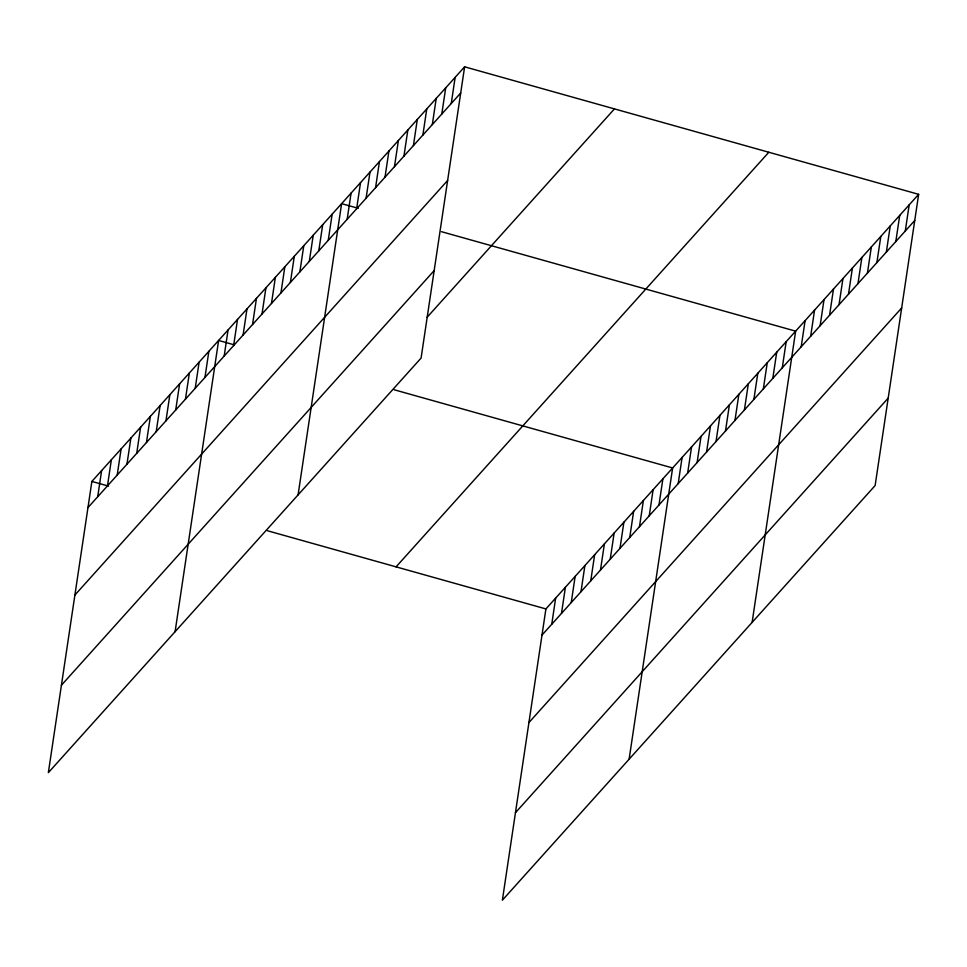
<?xml version="1.0" encoding="UTF-8"?>
<svg xmlns="http://www.w3.org/2000/svg" width="967" height="967" viewBox="0 0 967 967"><rect width="100%" height="100%" fill="white"/><g stroke="black" fill="none" stroke-linecap="round" stroke-linejoin="round"><path stroke-width="1.45" d="M464.619 66.82L91.877 481.433L48.35 772.669L421.092 358.068L464.619 66.82L918.65 194.331L875.123 485.567L502.381 900.18L545.908 608.932L918.65 194.331M97.715 496.748L101.62 470.591M107.458 485.905L111.374 459.748M117.212 475.063L121.117 448.906M126.967 464.22L130.871 438.063M136.71 453.378L140.614 427.221M146.464 442.535L150.369 416.378M156.207 431.693L160.123 405.524M165.961 420.85L169.866 394.681M175.704 410.008L179.62 383.839M185.459 399.166L189.363 372.996M195.201 388.311L199.117 362.154M204.956 377.468L208.86 351.311M175.087 631.705L218.615 340.469L233.869 344.748M224.163 356.11L228.067 329.94M233.627 345.582L237.531 319.412M243.08 335.053L246.996 308.896M252.544 324.525L256.46 298.368M262.009 314.009L265.925 287.84M271.473 303.481L275.377 277.324M280.938 292.953L284.842 266.795M290.39 282.437L294.306 256.267M299.855 271.908L303.771 245.739M309.319 261.38L313.223 235.223M318.784 250.852L322.688 224.695M328.248 240.336L332.152 214.166M298.09 494.886L341.617 203.65L358.261 208.316M347.165 219.279L351.081 193.122M356.63 208.763L360.534 182.594M366.094 198.235L369.998 172.078M375.559 187.707L379.463 161.549M385.011 177.179L388.927 151.021M394.476 166.662L398.392 140.493M403.94 156.134L407.844 129.977M413.405 145.606L417.309 119.449M422.869 135.09L426.773 108.92M432.322 124.562L436.238 98.404M441.786 114.033L445.702 87.876M451.251 103.517L455.155 77.348M551.746 624.247L555.65 598.09M561.489 613.404L565.405 587.247M571.243 602.562L575.147 576.405M580.986 591.719L584.902 565.562M590.74 580.877L594.645 554.72M600.483 570.034L604.399 543.877M610.237 559.192L614.142 533.022M619.98 548.349L623.896 522.18M629.735 537.507L633.639 511.338M639.477 526.664L643.393 500.495M649.232 515.81L653.136 489.653M658.974 504.967L662.891 478.81M629.118 759.204L672.633 467.968L394.173 389.761M678.193 483.609L682.098 457.439M687.658 473.081L691.562 446.923M697.11 462.552L701.027 436.395M706.575 452.024L710.491 425.867M716.039 441.508L719.944 415.339M725.504 430.98L729.408 404.822M734.968 420.452L738.873 394.294M744.421 409.935L748.337 383.766M753.885 399.407L757.802 373.25M763.35 388.879L767.254 362.722M772.814 378.363L776.719 352.193M782.267 367.835L786.183 341.665M752.121 622.385L795.648 331.149L441.496 231.693M801.196 346.778L805.112 320.621M810.66 336.262L814.565 310.093M820.125 325.734L824.029 299.577M829.577 315.206L833.494 289.048M839.042 304.69L842.958 278.52M848.506 294.161L852.411 267.992M857.971 283.633L861.875 257.476M867.435 273.105L871.34 246.948M876.888 262.589L880.804 236.419M886.352 252.061L890.269 225.903M895.817 241.532L899.721 215.375M905.281 231.016L909.185 204.847M87.961 507.59L460.715 92.989M74.894 595.068L447.636 180.466M61.429 685.204L434.171 270.591M427.1 317.285L614.456 108.896M396.071 566.855L768.825 152.254M541.991 635.101L914.746 220.488M528.925 722.567L901.667 307.965M515.447 812.703L888.202 398.09M91.877 481.433L108.522 486.111M267.436 530.738L545.908 608.932"/></g></svg>
